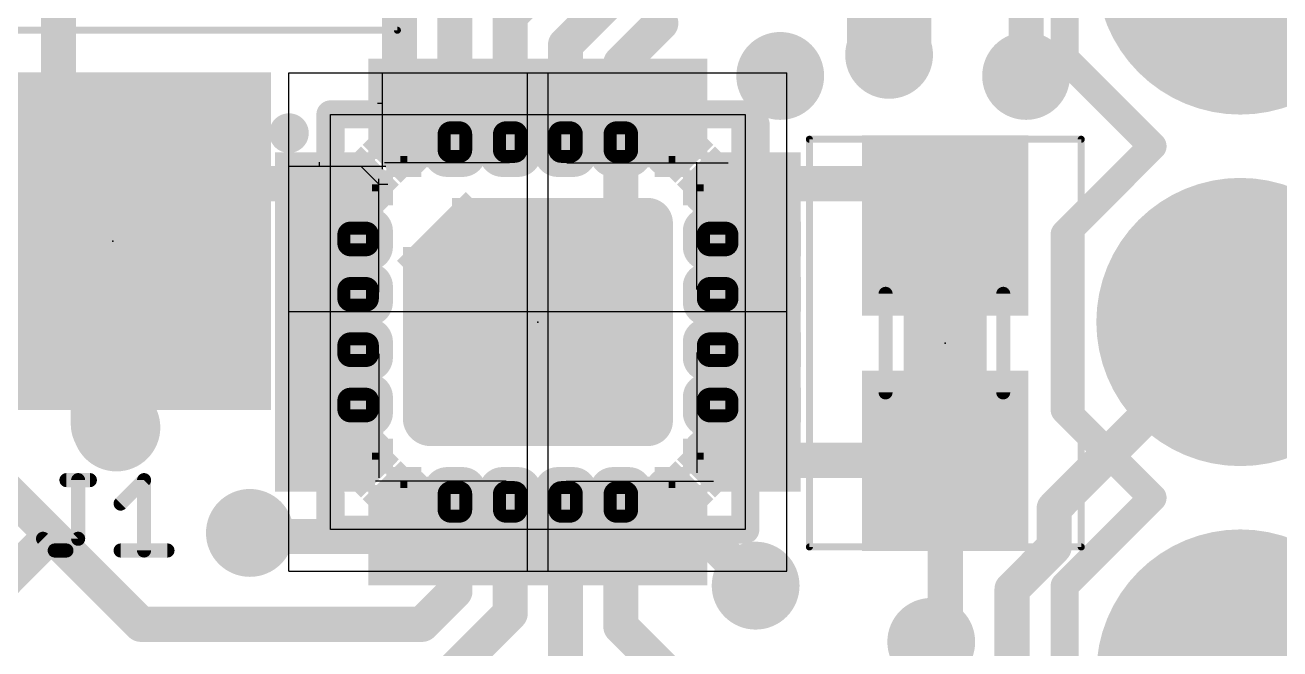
# Model space of a CAD drawing. Extents: x -42 to 65, y -14 to 27.
# Drawn here: x 0.84 to 9.91, y 6.53 to 11.04 of the extents above; entities that cross this region are included whole.
import ezdxf

# ---------------------------------------------------------------- set-up
doc = ezdxf.new("R2010")
doc.units = 0
for name, color, linetype in [('1', 12, 'CONTINUOUS'), ('17', 110, 'CONTINUOUS'), ('18', 110, 'CONTINUOUS'), ('21', 253, 'CONTINUOUS'), ('23', 53, 'CONTINUOUS'), ('29', 253, 'CONTINUOUS'), ('31', 253, 'CONTINUOUS'), ('35', 253, 'CONTINUOUS'), ('39', 12, 'CONTINUOUS'), ('49', 253, 'CONTINUOUS'), ('51', 253, 'CONTINUOUS')]:
    doc.layers.add(name, color=color, linetype=linetype)

# ---------------------------------------------------------------- blocks, each defined once
blk = doc.blocks.new('RECT')
blk.add_solid([(-0.5, -0.5), (0.5, -0.5), (-0.5, 0.5), (0.5, 0.5)])
blk = doc.blocks.new('ROUNDP')
at = {"const_width": 0.5}
blk.add_lwpolyline([(0, -0.25, 1), (0, 0.25, 1), (0, -0.25)], format="xyb", dxfattribs=at)
blk = doc.blocks.new('PIE')
at = {"const_width": 0.5}
blk.add_lwpolyline([(0, -0.25, 1), (0, 0.25, 1), (0, -0.25)], format="xyb", dxfattribs=at)
blk = doc.blocks.new('RECT96000X192000R50')
at = {"const_width": 0.15}
blk.add_lwpolyline([(0.225, -0.45), (0.225, 0.45, 0.4142), (0.15, 0.525), (-0.15, 0.525, 0.4142), (-0.225, 0.45), (-0.225, -0.45, 0.4142), (-0.15, -0.525), (0.15, -0.525, 0.4142)], format="xyb", close=True, dxfattribs=at)
blk.add_solid([(-0.1754, -0.4754), (0.1754, -0.4754), (-0.1754, 0.4754), (0.1754, 0.4754)])
blk = doc.blocks.new('RECT128512X224512R50')
at = {"const_width": 0.2008}
blk.add_lwpolyline([(0.3012, -0.5008), (0.3012, 0.5008, 0.4142), (0.2008, 0.6012), (-0.2008, 0.6012, 0.4142), (-0.3012, 0.5008), (-0.3012, -0.5008, 0.4142), (-0.2008, -0.6012), (0.2008, -0.6012, 0.4142)], format="xyb", close=True, dxfattribs=at)
blk.add_solid([(-0.2262, -0.5262), (0.2262, -0.5262), (-0.2262, 0.5262), (0.2262, 0.5262)])
blk = doc.blocks.new('RECT40000X48000R75')
at = {"const_width": 0.0938}
blk.add_lwpolyline([(0.0781, -0.0563), (0.0781, 0.0563, 0.4142), (0.0313, 0.1031), (-0.0313, 0.1031, 0.4142), (-0.0781, 0.0563), (-0.0781, -0.0563, 0.4142), (-0.0313, -0.1031), (0.0313, -0.1031, 0.4142)], format="xyb", close=True, dxfattribs=at)
blk.add_solid([(-0.0547, -0.0797), (0.0547, -0.0797), (-0.0547, 0.0797), (0.0547, 0.0797)])
blk = doc.blocks.new('RECT72512X80512R75')
at = {"const_width": 0.17}
blk.add_lwpolyline([(0.1416, -0.0816), (0.1416, 0.0816, 0.4142), (0.0566, 0.1666), (-0.0566, 0.1666, 0.4142), (-0.1416, 0.0816), (-0.1416, -0.0816, 0.4142), (-0.0566, -0.1666), (0.0566, -0.1666, 0.4142)], format="xyb", close=True, dxfattribs=at)
blk.add_solid([(-0.082, -0.1071), (0.082, -0.1071), (-0.082, 0.1071), (0.082, 0.1071)])
blk = doc.blocks.new('RECT176000X254400R28')
at = {"const_width": 0.154}
blk.add_lwpolyline([(0.473, -0.641), (0.473, 0.641, 0.4142), (0.396, 0.718), (-0.396, 0.718, 0.4142), (-0.473, 0.641), (-0.473, -0.641, 0.4142), (-0.396, -0.718), (0.396, -0.718, 0.4142)], format="xyb", close=True, dxfattribs=at)
blk.add_solid([(-0.4214, -0.6664), (0.4214, -0.6664), (-0.4214, 0.6664), (0.4214, 0.6664)])
blk = doc.blocks.new('RECT208512X286912R28')
at = {"const_width": 0.1824}
blk.add_lwpolyline([(0.5604, -0.7142), (0.5604, 0.7142, 0.4142), (0.4692, 0.8054), (-0.4692, 0.8054, 0.4142), (-0.5604, 0.7142), (-0.5604, -0.7142, 0.4142), (-0.4692, -0.8054), (0.4692, -0.8054, 0.4142)], format="xyb", close=True, dxfattribs=at)
blk.add_solid([(-0.4946, -0.7396), (0.4946, -0.7396), (-0.4946, 0.7396), (0.4946, 0.7396)])
blk = doc.blocks.new('ROUNDV')
at = {"const_width": 0.5}
blk.add_lwpolyline([(0, -0.25, 1), (0, 0.25, 1), (0, -0.25)], format="xyb", dxfattribs=at)

msp = doc.modelspace()

# ---------------------------------------------------------------- linework, layer by layer
at = {"layer": '1'}
for points, const_width in [([(7.0866, 16.51), (7.0866, 10.8204)], 0.6096), ([(8.0772, 10.668), (8.0772, 12.4714)], 0.254), ([(1.0804, 9.89), (1.0804, 11.684)], 0.254), ([(4.3466, 11.103), (4.9276, 11.684)], 0.254), ([(3.5466, 10.44), (3.5466, 11.5918)], 0.254), ([(4.7466, 10.8934), (5.4102, 11.557)], 0.254), ([(3.9466, 10.44), (3.9466, 11.2618)], 0.254), ([(4.3466, 10.44), (4.3466, 11.103)], 0.254), ([(5.1466, 10.76), (5.4356, 11.049)], 0.254), ([(4.7466, 10.44), (4.7466, 10.8934)], 0.254), ([(5.1466, 10.44), (5.1466, 10.76)], 0.1778), ([(5.1466, 10.44), (5.1466, 9.49)], 0.254), ([(6.0966, 10.3118), (6.096, 10.3124)], 0.254), ([(6.0966, 9.89), (6.0966, 10.3118)], 0.254), ([(0.7206, 9.89), (0.5588, 9.7282)], 0.254), ([(2.9966, 9.89), (0.7206, 9.89)], 0.254), ([(1.4771, 9.89), (1.0804, 9.89)], 0.254), ([(1.4771, 9.89), (1.4732, 9.8861)], 0.254), ([(2.9966, 9.89), (1.4771, 9.89)], 0.254), ([(6.0966, 9.89), (7.493, 9.89)], 0.254), ([(7.493, 9.89), (7.493, 9.5876)], 0.254), ([(5.1466, 9.49), (4.5466, 8.89)], 0.254), ([(1.4732, 9.0623), (1.4732, 8.1534)], 0.6096), ([(4.1656, 8.89), (4.5466, 8.89)], 0.254), ([(8.2804, 7.5438), (9.6266, 8.89)], 0.254), ([(1.4732, 8.1534), (1.4986, 8.128)], 0.6096), ([(6.0966, 7.89), (7.4906, 7.89)], 0.254), ([(7.4906, 7.89), (7.493, 7.8876)], 0.254), ([(7.493, 7.8876), (7.493, 6.6802)], 0.254), ([(0.5588, 7.8232), (1.0287, 7.3533)], 0.254), ([(8.2804, 7.5438), (8.2804, 7.2644)], 0.254), ([(0.5588, 6.8834), (1.0287, 7.3533)], 0.254), ([(1.0287, 7.3533), (1.6764, 6.7056)], 0.254), ([(2.4898, 7.34), (2.4638, 7.366)], 0.254), ([(3.5466, 7.34), (2.4898, 7.34)], 0.254), ([(3.9466, 6.9438), (3.9466, 7.34)], 0.254), ([(4.3466, 7.34), (4.3466, 6.785)], 0.254), ([(4.7466, 7.34), (4.7466, 5.6792)], 0.254), ([(5.1466, 7.34), (5.1466, 6.6898)], 0.254), ([(5.5466, 7.34), (5.7664, 7.34)], 0.254), ([(5.7664, 7.34), (6.1214, 6.985)], 0.254), ([(8.2804, 7.2644), (7.9756, 6.9596)], 0.254), ([(7.9756, 6.9596), (7.9756, 6.1468)], 0.254), ([(3.7084, 6.7056), (3.9466, 6.9438)], 0.254), ([(4.3466, 6.785), (3.8608, 6.2992)], 0.254), ([(1.6764, 6.7056), (3.7084, 6.7056)], 0.254), ([(5.1466, 6.6898), (5.842, 5.9944)], 0.254), ([(7.493, 6.6802), (7.3914, 6.5786)], 0.254)]:
    msp.add_lwpolyline(points, dxfattribs=dict(at, const_width=const_width))
for points, const_width in [([(4.3017, 11.1479, 1), (4.3915, 11.0581)], 0.127), ([(5.4805, 11.0041, 1), (5.3907, 11.0939)], 0.127), ([(4.8101, 10.8934, 1), (4.6831, 10.8934)], 0.127), ([(4.7017, 10.9383, 1), (4.7915, 10.8485)], 0.127), ([(6.9342, 10.8204, 1), (7.239, 10.8204)], 0.3048), ([(5.1017, 10.8049, 1), (5.1915, 10.7151)], 0.127), ([(5.1911, 10.76, 1), (5.1021, 10.76)], 0.0889), ([(8.0137, 10.668, 1), (8.1407, 10.668)], 0.127), ([(5.2101, 10.44, 1), (5.0831, 10.44)], 0.127), ([(3.4831, 10.44, 1), (3.6101, 10.44)], 0.127), ([(3.8831, 10.44, 1), (4.0101, 10.44)], 0.127), ([(4.2831, 10.44, 1), (4.4101, 10.44)], 0.127), ([(4.6831, 10.44, 1), (4.8101, 10.44)], 0.127), ([(5.1021, 10.44, 1), (5.1911, 10.44)], 0.0889), ([(6.1409, 10.3573, 1), (6.0511, 10.2675)], 0.127), ([(6.1601, 10.3118, 1), (6.0331, 10.3118)], 0.127), ([(6.0517, 10.2669, 1), (6.1415, 10.3567)], 0.127), ([(0.7655, 9.8451, 1), (0.6757, 9.9349)], 0.127), ([(1.0804, 9.9535, 1), (1.0804, 9.8265)], 0.127), ([(1.4283, 9.931, 1), (1.5181, 9.8412)], 0.127), ([(1.4771, 9.9535, 1), (1.4771, 9.8265)], 0.127), ([(1.522, 9.8451, 1), (1.4322, 9.9349)], 0.127), ([(1.4771, 9.8265, 1), (1.4771, 9.9535)], 0.127), ([(2.9966, 9.8265, 1), (2.9966, 9.9535)], 0.127), ([(2.9966, 9.8265, 1), (2.9966, 9.9535)], 0.127), ([(6.0966, 9.9535, 1), (6.0966, 9.8265)], 0.127), ([(7.5565, 9.89, 1), (7.4295, 9.89)], 0.127), ([(7.493, 9.8265, 1), (7.493, 9.9535)], 0.127), ([(1.0169, 9.89, 1), (1.1439, 9.89)], 0.127), ([(6.0331, 9.89, 1), (6.1601, 9.89)], 0.127), ([(7.4295, 9.5876, 1), (7.5565, 9.5876)], 0.127), ([(5.0831, 9.49, 1), (5.2101, 9.49)], 0.127), ([(5.1915, 9.4451, 1), (5.1017, 9.5349)], 0.127), ([(1.6256, 9.0623, 1), (1.3208, 9.0623)], 0.3048), ([(4.1656, 8.9535, 1), (4.1656, 8.8265)], 0.127), ([(4.5017, 8.9349, 1), (4.5915, 8.8451)], 0.127), ([(4.5466, 8.8265, 1), (4.5466, 8.9535)], 0.127), ([(9.6715, 8.8451, 1), (9.5817, 8.9349)], 0.127), ([(1.581, 8.2612, 1), (1.3654, 8.0456)], 0.3048), ([(1.3908, 8.0202, 1), (1.6064, 8.2358)], 0.3048), ([(1.3208, 8.1534, 1), (1.6256, 8.1534)], 0.3048), ([(6.0966, 7.9535, 1), (6.0966, 7.8265)], 0.127), ([(7.5355, 7.9349, 1), (7.4457, 7.8451)], 0.127), ([(7.5565, 7.8876, 1), (7.4295, 7.8876)], 0.127), ([(7.4481, 7.8427, 1), (7.5379, 7.9325)], 0.127), ([(7.4906, 7.8265, 1), (7.4906, 7.9535)], 0.127), ([(8.3439, 7.5438, 1), (8.2169, 7.5438)], 0.127), ([(8.2355, 7.5887, 1), (8.3253, 7.4989)], 0.127), ([(1.0736, 7.3982, 1), (0.9838, 7.3084)], 0.127), ([(1.0736, 7.3084, 1), (0.9838, 7.3982)], 0.127), ([(0.9838, 7.3084, 1), (1.0736, 7.3982)], 0.127), ([(2.5087, 7.4109, 1), (2.4189, 7.3211)], 0.127), ([(2.4898, 7.4035, 1), (2.4898, 7.2765)], 0.127), ([(2.4449, 7.2951, 1), (2.5347, 7.3849)], 0.127), ([(3.5466, 7.2765, 1), (3.5466, 7.4035)], 0.127), ([(4.0101, 7.34, 1), (3.8831, 7.34)], 0.127), ([(4.4101, 7.34, 1), (4.2831, 7.34)], 0.127), ([(4.8101, 7.34, 1), (4.6831, 7.34)], 0.127), ([(5.2101, 7.34, 1), (5.0831, 7.34)], 0.127), ([(5.5466, 7.4035, 1), (5.5466, 7.2765)], 0.127), ([(5.8113, 7.3849, 1), (5.7215, 7.2951)], 0.127), ([(5.7664, 7.2765, 1), (5.7664, 7.4035)], 0.127), ([(8.3253, 7.2195, 1), (8.2355, 7.3093)], 0.127), ([(8.2169, 7.2644, 1), (8.3439, 7.2644)], 0.127), ([(6.0765, 6.9401, 1), (6.1663, 7.0299)], 0.127), ([(8.0391, 6.9596, 1), (7.9121, 6.9596)], 0.127), ([(3.8831, 6.9438, 1), (4.0101, 6.9438)], 0.127), ([(3.9915, 6.8989, 1), (3.9017, 6.9887)], 0.127), ([(7.9307, 7.0045, 1), (8.0205, 6.9147)], 0.127), ([(4.3915, 6.7401, 1), (4.3017, 6.8299)], 0.127), ([(1.6764, 6.7691, 1), (1.6764, 6.6421)], 0.127), ([(1.6315, 6.6607, 1), (1.7213, 6.7505)], 0.127), ([(3.6635, 6.7505, 1), (3.7533, 6.6607)], 0.127), ([(3.7084, 6.6421, 1), (3.7084, 6.7691)], 0.127), ([(4.2831, 6.785, 1), (4.4101, 6.785)], 0.127), ([(5.1915, 6.7347, 1), (5.1017, 6.6449)], 0.127), ([(7.5379, 6.6353, 1), (7.4481, 6.7251)], 0.127), ([(5.0831, 6.6898, 1), (5.2101, 6.6898)], 0.127), ([(7.4295, 6.6802, 1), (7.5565, 6.6802)], 0.127), ([(7.3465, 6.6235, 1), (7.4363, 6.5337)], 0.127)]:
    msp.add_lwpolyline(points, format="xyb", dxfattribs=dict(at, const_width=const_width))
at = {"layer": '21'}
for points, const_width in [([(8.3566, 10.795), (8.3566, 12.065)], 0.2032), ([(8.9916, 10.16), (8.3566, 10.795)], 0.2032), ([(2.2232, 10.5742), (0.7232, 10.5742)], 0.1524), ([(2.4732, 10.2742), (2.4732, 8.6742)], 0.1524), ([(8.3566, 9.525), (8.9916, 10.16)], 0.2032), ([(8.3566, 8.255), (8.3566, 9.525)], 0.2032), ([(7.4651, 8.7376), (7.5209, 8.7376)], 0.381), ([(2.2232, 8.3742), (0.7232, 8.3742)], 0.1524), ([(8.9916, 7.62), (8.3566, 8.255)], 0.2032), ([(1.1372, 7.7474), (1.3067, 7.7474)], 0.1016), ([(1.2219, 7.3237), (1.2219, 7.7474)], 0.1016), ([(1.529, 7.578), (1.6985, 7.7474)], 0.1016), ([(1.6985, 7.7474), (1.6985, 7.239)], 0.1016), ([(8.3566, 6.985), (8.9916, 7.62)], 0.2032), ([(0.9677, 7.3237), (1.0524, 7.239)], 0.1016), ([(1.1372, 7.239), (1.2219, 7.3237)], 0.1016), ([(1.0524, 7.239), (1.1372, 7.239)], 0.1016), ([(1.529, 7.239), (1.868, 7.239)], 0.1016), ([(8.3566, 5.715), (8.3566, 6.985)], 0.2032)]:
    msp.add_lwpolyline(points, dxfattribs=dict(at, const_width=const_width))
for points, const_width in [([(8.3925, 10.8309, 1), (8.3207, 10.7591)], 0.1016), ([(8.3058, 10.795, 1), (8.4074, 10.795)], 0.1016), ([(2.4732, 10.2742, 0.4142), (2.2232, 10.5742)], 0.1524), ([(2.2266, 10.6121, 1), (2.2198, 10.5363)], 0.0762), ([(2.2232, 10.5361, 1), (2.2232, 10.6123)], 0.0762), ([(2.5113, 10.2742, 1), (2.4351, 10.2742)], 0.0762), ([(2.4353, 10.2776, 1), (2.5111, 10.2708)], 0.0762), ([(9.0275, 10.1241, 1), (8.9557, 10.1959)], 0.1016), ([(8.9557, 10.1241, 1), (9.0275, 10.1959)], 0.1016), ([(8.4074, 9.525, 1), (8.3058, 9.525)], 0.1016), ([(8.3207, 9.5609, 1), (8.3925, 9.4891)], 0.1016), ([(7.4651, 8.8329, 1), (7.4651, 8.6424)], 0.1905), ([(7.5209, 8.6424, 1), (7.5209, 8.8329)], 0.1905), ([(2.2232, 8.3742, 0.4148), (2.4732, 8.6742)], 0.1524), ([(2.5111, 8.6777, 1), (2.4353, 8.6707)], 0.0762), ([(2.4351, 8.6742, 1), (2.5113, 8.6742)], 0.0762), ([(2.2198, 8.4121, 1), (2.2266, 8.3363)], 0.0762), ([(2.2232, 8.3361, 1), (2.2232, 8.4123)], 0.0762), ([(8.3925, 8.2909, 1), (8.3207, 8.2191)], 0.1016), ([(8.3058, 8.255, 1), (8.4074, 8.255)], 0.1016), ([(1.1372, 7.7728, 1), (1.1372, 7.722)], 0.0508), ([(1.2473, 7.7474, 1), (1.1965, 7.7474)], 0.0508), ([(1.3067, 7.722, 1), (1.3067, 7.7728)], 0.0508), ([(1.7239, 7.7474, 1), (1.6731, 7.7474)], 0.0508), ([(1.7165, 7.7295, 1), (1.6805, 7.7654)], 0.0508), ([(9.0275, 7.5841, 1), (8.9557, 7.6559)], 0.1016), ([(8.9557, 7.5841, 1), (9.0275, 7.6559)], 0.1016), ([(1.5111, 7.5959, 1), (1.547, 7.56)], 0.0508), ([(0.9857, 7.3417, 1), (0.9497, 7.3058)], 0.0508), ([(1.2399, 7.3058, 1), (1.204, 7.3417)], 0.0508), ([(1.0524, 7.2644, 1), (1.0524, 7.2136)], 0.0508), ([(1.0345, 7.221, 1), (1.0704, 7.257)], 0.0508), ([(1.1192, 7.257, 1), (1.1551, 7.221)], 0.0508), ([(1.1372, 7.2136, 1), (1.1372, 7.2644)], 0.0508), ([(1.1965, 7.3237, 1), (1.2473, 7.3237)], 0.0508), ([(1.529, 7.2644, 1), (1.529, 7.2136)], 0.0508), ([(1.6731, 7.239, 1), (1.7239, 7.239)], 0.0508), ([(1.868, 7.2136, 1), (1.868, 7.2644)], 0.0508), ([(8.4074, 6.985, 1), (8.3058, 6.985)], 0.1016), ([(8.3207, 7.0209, 1), (8.3925, 6.9491)], 0.1016)]:
    msp.add_lwpolyline(points, format="xyb", dxfattribs=dict(at, const_width=const_width))
at = {"layer": '23'}
for p in [(1.4732, 9.4742), (4.5466, 8.89), (7.493, 8.7376)]:
    msp.add_point(p, dxfattribs=at)
at = {"layer": '31', "const_width": 0.3}
for points in [[(4.0966, 9.09, 1), (4.0966, 9.39, 1), (4.0966, 9.09)], [(4.9966, 9.09, 1), (4.9966, 9.39, 1), (4.9966, 9.09)], [(4.0966, 8.39, 1), (4.0966, 8.69, 1), (4.0966, 8.39)], [(4.9966, 8.39, 1), (4.9966, 8.69, 1), (4.9966, 8.39)]]:
    msp.add_lwpolyline(points, format="xyb", dxfattribs=at)
at = {"layer": '39', "const_width": 0.0508}
for points in [[(3.5306, 12.3698), (3.5306, 10.9982)], [(3.5306, 10.9982), (0.3302, 10.9982)], [(6.51, 7.2646), (6.51, 10.2106)], [(6.51, 10.2106), (8.476, 10.2106)], [(8.476, 10.2106), (8.476, 7.2646)], [(8.476, 7.2646), (6.51, 7.2646)]]:
    msp.add_lwpolyline(points, dxfattribs=at)
at = {"layer": '39', "const_width": 0.0254}
for points in [[(3.5179, 10.9982, 1), (3.5433, 10.9982)], [(3.5306, 10.9855, 1), (3.5306, 11.0109)], [(6.5227, 10.2106, 1), (6.4973, 10.2106)], [(6.51, 10.2233, 1), (6.51, 10.1979)], [(8.4887, 10.2106, 1), (8.4633, 10.2106)], [(8.476, 10.1979, 1), (8.476, 10.2233)], [(6.51, 7.2773, 1), (6.51, 7.2519)], [(6.4973, 7.2646, 1), (6.5227, 7.2646)], [(8.4633, 7.2646, 1), (8.4887, 7.2646)], [(8.476, 7.2519, 1), (8.476, 7.2773)]]:
    msp.add_lwpolyline(points, format="xyb", dxfattribs=at)
at = {"layer": '49'}
for p, q in [((2.7466, 10.69), (3.4216, 10.69)), ((2.7466, 10.015), (2.7466, 10.69)), ((3.4216, 10.69), (4.4716, 10.69)), ((3.4216, 10.69), (3.4216, 10.47)), ((4.4716, 10.69), (4.6216, 10.69)), ((4.4716, 7.09), (4.4716, 10.69)), ((4.6216, 10.69), (6.3466, 10.69)), ((4.6216, 7.09), (4.6216, 10.69)), ((6.3466, 8.965), (6.3466, 10.69)), ((3.4216, 10.47), (3.3866, 10.47)), ((3.4216, 10.47), (3.4216, 9.995)), ((3.0466, 10.39), (6.0466, 10.39)), ((3.0466, 7.39), (3.0466, 10.39)), ((6.0466, 10.39), (6.0466, 7.39)), ((2.7466, 8.965), (2.7466, 10.015)), ((2.7466, 10.015), (2.9666, 10.015)), ((2.9666, 10.015), (2.9666, 10.045)), ((2.9666, 10.015), (3.2666, 10.015)), ((3.2666, 10.015), (3.4466, 10.015)), ((3.3966, 9.885), (3.2666, 10.015)), ((4.3416, 10.04), (3.4366, 10.04)), ((4.7566, 10.04), (5.9216, 10.04)), ((5.6966, 9.125), (5.6966, 10.045)), ((3.3966, 9.105), (3.3966, 9.925)), ((3.3966, 9.885), (3.4616, 9.885)), ((2.7466, 7.09), (2.7466, 8.965)), ((2.7466, 8.965), (6.3466, 8.965)), ((6.3466, 7.09), (6.3466, 8.965)), ((3.3966, 8.66), (3.3966, 7.765)), ((5.6966, 8.67), (5.6966, 7.8)), ((4.3166, 7.74), (3.3716, 7.74)), ((4.7516, 7.74), (5.8166, 7.74)), ((6.0466, 7.39), (3.0466, 7.39)), ((2.7466, 7.09), (4.4716, 7.09)), ((4.4716, 7.09), (4.6216, 7.09)), ((4.6216, 7.09), (6.3466, 7.09))]:
    msp.add_line(p, q, dxfattribs=at)
at = {"layer": '51'}
for points, const_width in [([(3.0466, 10.125), (3.0466, 10.39)], 0.2032), ([(3.3116, 10.39), (3.0466, 10.39)], 0.2032), ([(5.7816, 10.39), (6.0466, 10.39)], 0.2032), ([(6.0466, 10.125), (6.0466, 10.39)], 0.2032), ([(7.061, 8.3816), (7.061, 9.0936)], 0.1016), ([(7.912, 8.3816), (7.912, 9.0936)], 0.1016), ([(3.0466, 7.655), (3.0466, 7.39)], 0.2032), ([(6.0466, 7.655), (6.0466, 7.39)], 0.2032), ([(3.3116, 7.39), (3.0466, 7.39)], 0.2032), ([(5.7816, 7.39), (6.0466, 7.39)], 0.2032)]:
    msp.add_lwpolyline(points, dxfattribs=dict(at, const_width=const_width))
for points, const_width in [([(3.0974, 10.39, 1), (2.9958, 10.39)], 0.1016), ([(3.0466, 10.4408, 1), (3.0466, 10.3392)], 0.1016), ([(3.3116, 10.3392, 1), (3.3116, 10.4408)], 0.1016), ([(5.7816, 10.4408, 1), (5.7816, 10.3392)], 0.1016), ([(6.0974, 10.39, 1), (5.9958, 10.39)], 0.1016), ([(6.0466, 10.3392, 1), (6.0466, 10.4408)], 0.1016), ([(2.7466, 10.1835, 1), (2.7466, 10.3265, 1), (2.7466, 10.1835)], 0.143), ([(2.9958, 10.125, 1), (3.0974, 10.125)], 0.1016), ([(5.9958, 10.125, 1), (6.0974, 10.125)], 0.1016), ([(7.0864, 9.0936, 1), (7.0356, 9.0936)], 0.0508), ([(7.9374, 9.0936, 1), (7.8866, 9.0936)], 0.0508), ([(7.0356, 8.3816, 1), (7.0864, 8.3816)], 0.0508), ([(7.8866, 8.3816, 1), (7.9374, 8.3816)], 0.0508), ([(3.0974, 7.655, 1), (2.9958, 7.655)], 0.1016), ([(6.0974, 7.655, 1), (5.9958, 7.655)], 0.1016), ([(3.0466, 7.4408, 1), (3.0466, 7.3392)], 0.1016), ([(3.3116, 7.3392, 1), (3.3116, 7.4408)], 0.1016), ([(5.7816, 7.4408, 1), (5.7816, 7.3392)], 0.1016), ([(6.0466, 7.3392, 1), (6.0466, 7.4408)], 0.1016), ([(2.9958, 7.39, 1), (3.0974, 7.39)], 0.1016), ([(5.9958, 7.39, 1), (6.0974, 7.39)], 0.1016)]:
    msp.add_lwpolyline(points, format="xyb", dxfattribs=dict(at, const_width=const_width))

# ---------------------------------------------------------------- block references
at = {"layer": '1'}
for name, p, xscale, yscale in [('RECT', (5.585, 10.665), 0.23, 0.11), ('RECT', (3.5466, 10.44), 0.25, 0.5), ('RECT', (3.9466, 10.44), 0.25, 0.5), ('RECT', (4.3466, 10.44), 0.25, 0.5), ('RECT', (4.7466, 10.44), 0.25, 0.5), ('RECT', (5.1466, 10.44), 0.25, 0.5), ('RECT', (5.5466, 10.44), 0.25, 0.5), ('PIE', (3.6016, 10.11), 0.14, 0.14), ('PIE', (5.4916, 10.11), 0.14, 0.14), ('RECT', (3.2266, 9.95), 0.08, 0.13), ('RECT', (3.2866, 9.83), 0.08, 0.13), ('PIE', (3.3266, 9.835), 0.14, 0.14), ('PIE', (5.7666, 9.835), 0.14, 0.14), ('RECT', (3.3716, 9.86), 0.05, 0.05), ('RECT', (4.2766, 8.89), 0.5, 1.59), ('RECT', (2.71, 9.49), 0.13, 0.25), ('RECT', (6.385, 9.49), 0.13, 0.25), ('RECT', (3.8716, 9.13), 0.4, 0.4), ('RECT', (2.71, 9.09), 0.13, 0.25), ('RECT', (6.385, 9.09), 0.13, 0.25), ('RECT', (4.5466, 8.89), 0.25, 0.25), ('RECT', (2.71, 8.69), 0.13, 0.25), ('RECT', (6.385, 8.69), 0.13, 0.25), ('RECT', (2.71, 8.29), 0.13, 0.25), ('RECT', (6.385, 8.29), 0.13, 0.25), ('RECT', (2.71, 7.89), 0.13, 0.25), ('RECT', (3.2866, 7.95), 0.08, 0.13), ('PIE', (3.3266, 7.945), 0.14, 0.14), ('PIE', (5.7666, 7.945), 0.14, 0.14), ('RECT', (3.2266, 7.83), 0.08, 0.13), ('RECT', (3.3716, 7.92), 0.05, 0.05), ('PIE', (3.6016, 7.67), 0.14, 0.14), ('PIE', (5.4916, 7.67), 0.14, 0.14)]:
    msp.add_blockref(name, p, dxfattribs=dict(at, xscale=xscale, yscale=yscale))
for name, p in [('RECT40000X48000R75', (3.9466, 10.19)), ('RECT40000X48000R75', (4.3466, 10.19)), ('RECT40000X48000R75', (4.7466, 10.19)), ('RECT40000X48000R75', (5.1466, 10.19)), ('RECT176000X254400R28', (4.8716, 8.89)), ('RECT96000X192000R50', (3.9716, 8.695))]:
    msp.add_blockref(name, p, dxfattribs=at)
for p, xscale, yscale, rotation in [((1.4732, 9.8861), 0.635, 1.27, 90), ((3.4866, 10.21), 0.08, 0.13, 270), ((3.5231, 10.14), 0.1, 0.185, 225), ((3.6066, 10.15), 0.08, 0.13, 270), ((5.4866, 10.15), 0.08, 0.13, 270), ((5.5701, 10.14), 0.1, 0.185, 315), ((5.6066, 10.21), 0.08, 0.13, 270), ((3.5766, 10.065), 0.05, 0.05, 270), ((5.5166, 10.065), 0.05, 0.05, 270), ((2.9966, 9.89), 0.25, 0.5, 90), ((3.2966, 9.9135), 0.1, 0.185, 45), ((5.7966, 9.9135), 0.1, 0.185, 135), ((5.8666, 9.95), 0.08, 0.13, 180), ((6.0966, 9.89), 0.25, 0.5, 270), ((5.8066, 9.83), 0.08, 0.13, 180), ((5.7216, 9.86), 0.05, 0.05, 180), ((3.9546, 9.402), 0.3, 0.5, 315), ((2.9966, 9.49), 0.25, 0.5, 90), ((6.0966, 9.49), 0.25, 0.5, 270), ((1.4732, 9.0623), 0.635, 1.27, 90), ((2.9966, 9.09), 0.25, 0.5, 90), ((6.0966, 9.09), 0.25, 0.5, 270), ((2.9966, 8.69), 0.25, 0.5, 90), ((6.0966, 8.69), 0.25, 0.5, 270), ((2.9966, 8.29), 0.25, 0.5, 90), ((6.0966, 8.29), 0.25, 0.5, 270), ((2.9966, 7.89), 0.25, 0.5, 90), ((5.8066, 7.95), 0.08, 0.13, 180), ((6.0966, 7.89), 0.25, 0.5, 270), ((3.2966, 7.8665), 0.1, 0.185, 315), ((5.7966, 7.8665), 0.1, 0.185, 225), ((5.7216, 7.92), 0.05, 0.05, 180), ((5.8666, 7.83), 0.08, 0.13, 180), ((3.5231, 7.64), 0.1, 0.185, 135), ((3.5766, 7.715), 0.05, 0.05, 90), ((5.5701, 7.64), 0.1, 0.185, 45), ((5.5166, 7.715), 0.05, 0.05, 90), ((3.6066, 7.63), 0.08, 0.13, 90), ((5.4866, 7.63), 0.08, 0.13, 90), ((3.4866, 7.57), 0.08, 0.13, 90), ((3.5466, 7.34), 0.25, 0.5, 180), ((3.9466, 7.34), 0.25, 0.5, 180), ((4.3466, 7.34), 0.25, 0.5, 180), ((4.7466, 7.34), 0.25, 0.5, 180), ((5.1466, 7.34), 0.25, 0.5, 180), ((5.5466, 7.34), 0.25, 0.5, 180), ((5.6066, 7.57), 0.08, 0.13, 90)]:
    msp.add_blockref('RECT', p, dxfattribs=dict(at, xscale=xscale, yscale=yscale, rotation=rotation))
at = {"layer": '1', "xscale": 1.1, "rotation": 90}
for p in [(7.493, 9.5876), (7.493, 7.8876)]:
    msp.add_blockref('RECT', p, dxfattribs=at)
at = {"layer": '1'}
for p, rotation in [((3.2466, 9.49), 90), ((5.8466, 9.49), 270), ((3.2466, 9.09), 90), ((5.8466, 9.09), 270), ((3.2466, 8.69), 90), ((5.8466, 8.69), 270), ((3.2466, 8.29), 90), ((5.8466, 8.29), 270), ((3.9466, 7.59), 180), ((4.3466, 7.59), 180), ((4.7466, 7.59), 180), ((5.1466, 7.59), 180)]:
    msp.add_blockref('RECT40000X48000R75', p, dxfattribs=dict(at, rotation=rotation))
at = {"layer": '17', "xscale": 1.8796, "yscale": 1.8796, "rotation": 180}
for p in [(9.6266, 11.43), (9.6266, 8.89), (9.6266, 6.35)]:
    msp.add_blockref('ROUNDP', p, dxfattribs=at)
at = {"layer": '18', "xscale": 0.635, "yscale": 0.635}
for p in [(7.0866, 10.8204), (7.0866, 10.8204), (6.2992, 10.668), (6.2992, 10.668), (8.0772, 10.668), (8.0772, 10.668), (4.5466, 8.89), (4.5466, 8.89), (1.4986, 8.128), (1.4986, 8.128), (2.4638, 7.366), (2.4638, 7.366), (6.1214, 6.985), (6.1214, 6.985), (7.3914, 6.5786), (7.3914, 6.5786)]:
    msp.add_blockref('ROUNDV', p, dxfattribs=at)
at = {"layer": '29'}
for name, p, xscale, yscale, rotation in [('ROUNDP', (9.6266, 11.43), 2.0828, 2.0828, 180), ('RECT', (3.5231, 10.14), 0.3032, 0.3882, 225), ('RECT', (3.4866, 10.21), 0.2832, 0.3332, 270), ('RECT', (5.5701, 10.14), 0.3032, 0.3882, 315), ('RECT', (5.6066, 10.21), 0.2832, 0.3332, 270), ('RECT', (1.4732, 9.8861), 0.8382, 1.4732, 90), ('RECT', (3.6066, 10.15), 0.2832, 0.3332, 270), ('RECT', (5.4866, 10.15), 0.2832, 0.3332, 270), ('RECT', (3.5766, 10.065), 0.2532, 0.2532, 270), ('RECT', (5.5166, 10.065), 0.2532, 0.2532, 270), ('RECT', (7.493, 9.5876), 1.3032, 1.2032, 90), ('RECT', (2.9966, 9.89), 0.4532, 0.7032, 90), ('RECT', (3.2966, 9.9135), 0.3032, 0.3882, 45), ('RECT', (5.7966, 9.9135), 0.3032, 0.3882, 135), ('RECT', (5.8666, 9.95), 0.2832, 0.3332, 180), ('RECT', (6.0966, 9.89), 0.4532, 0.7032, 270), ('RECT', (5.7216, 9.86), 0.2532, 0.2532, 180), ('RECT', (5.8066, 9.83), 0.2832, 0.3332, 180), ('ROUNDP', (9.6266, 8.89), 2.0828, 2.0828, 180), ('RECT', (3.9546, 9.402), 0.5032, 0.7032, 315), ('RECT', (2.9966, 9.49), 0.4532, 0.7032, 90), ('RECT', (6.0966, 9.49), 0.4532, 0.7032, 270), ('RECT', (1.4732, 9.0623), 0.8382, 1.4732, 90), ('RECT', (2.9966, 9.09), 0.4532, 0.7032, 90), ('RECT', (6.0966, 9.09), 0.4532, 0.7032, 270), ('RECT', (2.9966, 8.69), 0.4532, 0.7032, 90), ('RECT', (6.0966, 8.69), 0.4532, 0.7032, 270), ('RECT', (7.493, 7.8876), 1.3032, 1.2032, 90), ('RECT', (2.9966, 8.29), 0.4532, 0.7032, 90), ('RECT', (6.0966, 8.29), 0.4532, 0.7032, 270), ('RECT', (2.9966, 7.89), 0.4532, 0.7032, 90), ('RECT', (3.2966, 7.8665), 0.3032, 0.3882, 315), ('RECT', (5.7966, 7.8665), 0.3032, 0.3882, 225), ('RECT', (5.8066, 7.95), 0.2832, 0.3332, 180), ('RECT', (6.0966, 7.89), 0.4532, 0.7032, 270), ('RECT', (5.7216, 7.92), 0.2532, 0.2532, 180), ('RECT', (5.8666, 7.83), 0.2832, 0.3332, 180), ('RECT', (3.5231, 7.64), 0.3032, 0.3882, 135), ('RECT', (3.5766, 7.715), 0.2532, 0.2532, 90), ('RECT', (5.5701, 7.64), 0.3032, 0.3882, 45), ('RECT', (5.5166, 7.715), 0.2532, 0.2532, 90), ('RECT', (3.6066, 7.63), 0.2832, 0.3332, 90), ('RECT', (5.4866, 7.63), 0.2832, 0.3332, 90), ('RECT', (3.4866, 7.57), 0.2832, 0.3332, 90), ('RECT', (3.5466, 7.34), 0.4532, 0.7032, 180), ('RECT', (3.9466, 7.34), 0.4532, 0.7032, 180), ('RECT', (4.3466, 7.34), 0.4532, 0.7032, 180), ('RECT', (4.7466, 7.34), 0.4532, 0.7032, 180), ('RECT', (5.1466, 7.34), 0.4532, 0.7032, 180), ('RECT', (5.5466, 7.34), 0.4532, 0.7032, 180), ('RECT', (5.6066, 7.57), 0.2832, 0.3332, 90), ('ROUNDP', (9.6266, 6.35), 2.0828, 2.0828, 180)]:
    msp.add_blockref(name, p, dxfattribs=dict(at, xscale=xscale, yscale=yscale, rotation=rotation))
for name, p, xscale, yscale in [('RECT', (3.5466, 10.44), 0.4532, 0.7032), ('RECT', (3.9466, 10.44), 0.4532, 0.7032), ('RECT', (4.3466, 10.44), 0.4532, 0.7032), ('RECT', (4.7466, 10.44), 0.4532, 0.7032), ('RECT', (5.1466, 10.44), 0.4532, 0.7032), ('RECT', (5.5466, 10.44), 0.4532, 0.7032), ('PIE', (3.6016, 10.11), 0.3432, 0.3432), ('PIE', (5.4916, 10.11), 0.3432, 0.3432), ('RECT', (3.2266, 9.95), 0.2832, 0.3332), ('RECT', (3.2866, 9.83), 0.2832, 0.3332), ('PIE', (3.3266, 9.835), 0.3432, 0.3432), ('RECT', (3.3716, 9.86), 0.2532, 0.2532), ('PIE', (5.7666, 9.835), 0.3432, 0.3432), ('RECT', (4.2766, 8.89), 0.7032, 1.7932), ('RECT', (3.8716, 9.13), 0.6032, 0.6032), ('RECT', (4.5466, 8.89), 0.4532, 0.4532), ('RECT', (3.2866, 7.95), 0.2832, 0.3332), ('PIE', (3.3266, 7.945), 0.3432, 0.3432), ('PIE', (5.7666, 7.945), 0.3432, 0.3432), ('RECT', (3.2266, 7.83), 0.2832, 0.3332), ('RECT', (3.3716, 7.92), 0.2532, 0.2532), ('PIE', (3.6016, 7.67), 0.3432, 0.3432), ('PIE', (5.4916, 7.67), 0.3432, 0.3432)]:
    msp.add_blockref(name, p, dxfattribs=dict(at, xscale=xscale, yscale=yscale))
for name, p in [('RECT72512X80512R75', (3.9466, 10.19)), ('RECT72512X80512R75', (4.3466, 10.19)), ('RECT72512X80512R75', (4.7466, 10.19)), ('RECT72512X80512R75', (5.1466, 10.19)), ('RECT208512X286912R28', (4.8716, 8.89)), ('RECT128512X224512R50', (3.9716, 8.695))]:
    msp.add_blockref(name, p, dxfattribs=at)
for p, rotation in [((3.2466, 9.49), 90), ((5.8466, 9.49), 270), ((3.2466, 9.09), 90), ((5.8466, 9.09), 270), ((3.2466, 8.69), 90), ((5.8466, 8.69), 270), ((3.2466, 8.29), 90), ((5.8466, 8.29), 270), ((3.9466, 7.59), 180), ((4.3466, 7.59), 180), ((4.7466, 7.59), 180), ((5.1466, 7.59), 180)]:
    msp.add_blockref('RECT72512X80512R75', p, dxfattribs=dict(at, rotation=rotation))
at = {"layer": '31'}
for p, xscale, yscale, rotation in [((1.4732, 9.4742), 2.4384, 2.286, 90), ((1.4732, 9.8861), 0.635, 1.27, 90), ((3.4866, 10.21), 0.08, 0.13, 270), ((3.5231, 10.14), 0.1, 0.185, 225), ((3.6066, 10.15), 0.08, 0.13, 270), ((5.4866, 10.15), 0.08, 0.13, 270), ((5.5701, 10.14), 0.1, 0.185, 315), ((5.6066, 10.21), 0.08, 0.13, 270), ((3.5766, 10.065), 0.05, 0.05, 270), ((5.5166, 10.065), 0.05, 0.05, 270), ((2.9966, 9.89), 0.25, 0.5, 90), ((3.2966, 9.9135), 0.1, 0.185, 45), ((5.7966, 9.9135), 0.1, 0.185, 135), ((5.8666, 9.95), 0.08, 0.13, 180), ((6.0966, 9.89), 0.25, 0.5, 270), ((5.8066, 9.83), 0.08, 0.13, 180), ((5.7216, 9.86), 0.05, 0.05, 180), ((2.9966, 9.49), 0.25, 0.5, 90), ((6.0966, 9.49), 0.25, 0.5, 270), ((1.4732, 9.0623), 0.635, 1.27, 90), ((2.9966, 9.09), 0.25, 0.5, 90), ((6.0966, 9.09), 0.25, 0.5, 270), ((2.9966, 8.69), 0.25, 0.5, 90), ((6.0966, 8.69), 0.25, 0.5, 270), ((2.9966, 8.29), 0.25, 0.5, 90), ((6.0966, 8.29), 0.25, 0.5, 270), ((2.9966, 7.89), 0.25, 0.5, 90), ((5.8066, 7.95), 0.08, 0.13, 180), ((6.0966, 7.89), 0.25, 0.5, 270), ((3.2966, 7.8665), 0.1, 0.185, 315), ((5.7966, 7.8665), 0.1, 0.185, 225), ((5.7216, 7.92), 0.05, 0.05, 180), ((5.8666, 7.83), 0.08, 0.13, 180), ((3.5231, 7.64), 0.1, 0.185, 135), ((3.5766, 7.715), 0.05, 0.05, 90), ((5.5701, 7.64), 0.1, 0.185, 45), ((5.5166, 7.715), 0.05, 0.05, 90), ((3.6066, 7.63), 0.08, 0.13, 90), ((5.4866, 7.63), 0.08, 0.13, 90), ((3.4866, 7.57), 0.08, 0.13, 90), ((3.5466, 7.34), 0.25, 0.5, 180), ((3.9466, 7.34), 0.25, 0.5, 180), ((4.3466, 7.34), 0.25, 0.5, 180), ((4.7466, 7.34), 0.25, 0.5, 180), ((5.1466, 7.34), 0.25, 0.5, 180), ((5.5466, 7.34), 0.25, 0.5, 180), ((5.6066, 7.57), 0.08, 0.13, 90)]:
    msp.add_blockref('RECT', p, dxfattribs=dict(at, xscale=xscale, yscale=yscale, rotation=rotation))
for name, p, xscale, yscale in [('RECT', (3.5466, 10.44), 0.25, 0.5), ('RECT', (3.9466, 10.44), 0.25, 0.5), ('RECT', (4.3466, 10.44), 0.25, 0.5), ('RECT', (4.7466, 10.44), 0.25, 0.5), ('RECT', (5.1466, 10.44), 0.25, 0.5), ('RECT', (5.5466, 10.44), 0.25, 0.5), ('PIE', (3.6016, 10.11), 0.14, 0.14), ('PIE', (5.4916, 10.11), 0.14, 0.14), ('RECT', (3.2266, 9.95), 0.08, 0.13), ('RECT', (3.2866, 9.83), 0.08, 0.13), ('PIE', (3.3266, 9.835), 0.14, 0.14), ('PIE', (5.7666, 9.835), 0.14, 0.14), ('RECT', (3.3716, 9.86), 0.05, 0.05), ('RECT', (3.2866, 7.95), 0.08, 0.13), ('PIE', (3.3266, 7.945), 0.14, 0.14), ('PIE', (5.7666, 7.945), 0.14, 0.14), ('RECT', (3.2266, 7.83), 0.08, 0.13), ('RECT', (3.3716, 7.92), 0.05, 0.05), ('PIE', (3.6016, 7.67), 0.14, 0.14), ('PIE', (5.4916, 7.67), 0.14, 0.14)]:
    msp.add_blockref(name, p, dxfattribs=dict(at, xscale=xscale, yscale=yscale))
for p in [(3.9466, 10.19), (4.3466, 10.19), (4.7466, 10.19), (5.1466, 10.19)]:
    msp.add_blockref('RECT40000X48000R75', p, dxfattribs=at)
at = {"layer": '31', "xscale": 1.1, "rotation": 90}
for p in [(7.493, 9.5876), (7.493, 7.8876)]:
    msp.add_blockref('RECT', p, dxfattribs=at)
at = {"layer": '31'}
for p, rotation in [((3.2466, 9.49), 90), ((5.8466, 9.49), 270), ((3.2466, 9.09), 90), ((5.8466, 9.09), 270), ((3.2466, 8.69), 90), ((5.8466, 8.69), 270), ((3.2466, 8.29), 90), ((5.8466, 8.29), 270), ((3.9466, 7.59), 180), ((4.3466, 7.59), 180), ((4.7466, 7.59), 180), ((5.1466, 7.59), 180)]:
    msp.add_blockref('RECT40000X48000R75', p, dxfattribs=dict(at, rotation=rotation))
at = {"layer": '35', "xscale": 0.3998, "yscale": 0.6, "rotation": 90}
msp.add_blockref('RECT', (7.493, 8.7376), dxfattribs=at)
at = {"layer": '51', "rotation": 90}
for p, xscale, yscale in [((7.4879, 9.3178), 0.5001, 0.95), ((9.6266, 8.89), 0.508, 0.508), ((7.4879, 8.1494), 0.5001, 0.95), ((9.6266, 6.35), 0.508, 0.508)]:
    msp.add_blockref('RECT', p, dxfattribs=dict(at, xscale=xscale, yscale=yscale))

doc.saveas('drawing.dxf')
